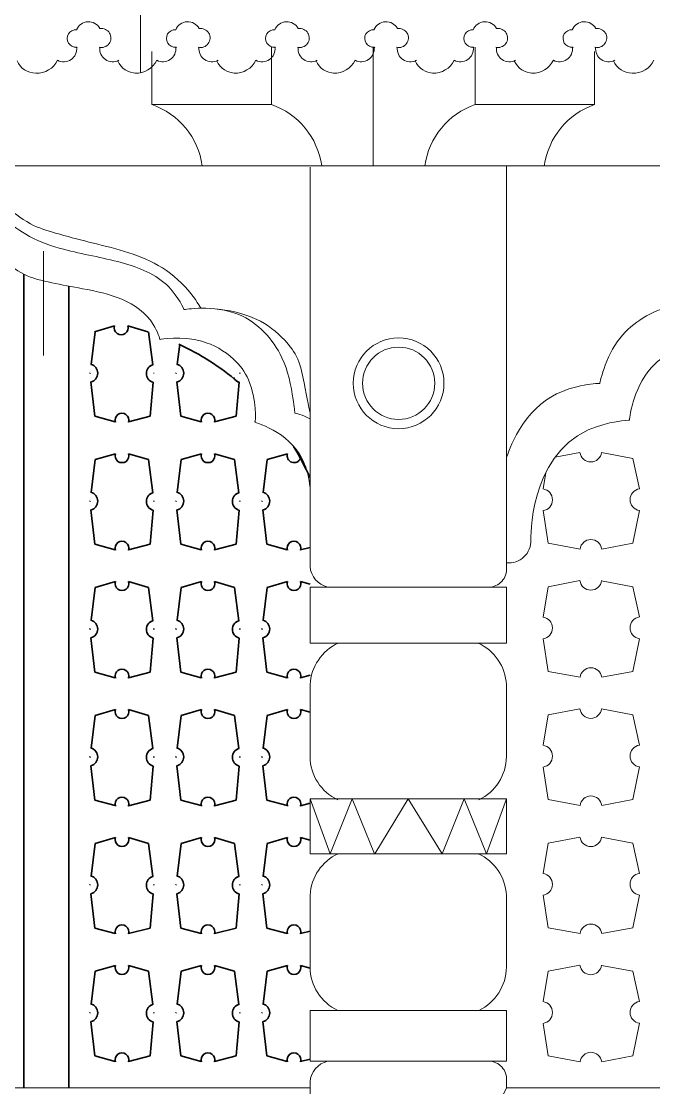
# Model space of a CAD drawing. Header units: millimetres. Extents: x 2399 to 111977, y 1313 to 59551.
# Drawn here: x 71649 to 72755, y 44698 to 46561 of the extents above; entities that cross this region are included whole.
import ezdxf

# ---------------------------------------------------------------- set-up
doc = ezdxf.new("R2010")
doc.units = ezdxf.units.MM
doc.layers.add('detail1', color=7, linetype='Continuous', lineweight=35)
doc.layers.add('main line', color=7, linetype='Continuous', lineweight=13)
doc.layers.add('hatch1', color=7, linetype='Continuous', lineweight=20, true_color=0x6a6a6a)

msp = doc.modelspace()

# ---------------------------------------------------------------- linework, layer by layer
at = {"layer": 'detail1', "color": 7, "linetype": 'Continuous', "lineweight": 35}
for p, q in [((71653.4407, 46119.5093), (71653.4407, 44698.128)), ((71732.3137, 46098.5704), (71732.3137, 44698.128)), ((71777.0575, 46019.0482), (71812.4515, 46029.391)), ((71835.2073, 46029.391), (71870.3641, 46019.0482)), ((71771.3147, 45961.8144), (71778.5046, 46019.0482)), ((71871.8112, 46019.0482), (71878.9751, 45961.1341)), ((71921.7076, 45961.8144), (71926.1674, 45997.3158)), ((71769.3032, 45945.8021), (71769.4863, 45947.2603)), ((71919.696, 45945.8021), (71919.8792, 45947.2603)), ((72031.0841, 45947.2603), (72031.2645, 45945.8021)), ((71777.479, 45871.1693), (71770.9067, 45931.1642)), ((71879.5459, 45930.7353), (71874.305, 45871.1693)), ((71927.8718, 45871.1693), (71921.2996, 45931.1642)), ((72029.9388, 45930.7353), (72024.6979, 45871.1693)), ((71813.5748, 45861.4519), (71777.479, 45871.1693)), ((71874.305, 45871.1693), (71836.6608, 45861.3664)), ((71963.9677, 45861.4519), (71927.8718, 45871.1693)), ((72024.6979, 45871.1693), (71987.0537, 45861.3664)), ((71778.5046, 45795.5263), (71813.8986, 45805.869)), ((71836.6544, 45805.869), (71871.8112, 45795.5263)), ((71928.8974, 45795.5263), (71964.2914, 45805.869)), ((71987.0473, 45805.869), (72022.2041, 45795.5263)), ((72114.6843, 45805.869), (72079.2903, 45795.5263)), ((71771.3147, 45738.2925), (71778.5046, 45795.5263)), ((71871.8112, 45795.5263), (71878.9751, 45737.6121)), ((71921.7076, 45738.2925), (71928.8974, 45795.5263)), ((72022.2041, 45795.5263), (72029.3679, 45737.6121)), ((72072.1004, 45738.2925), (72079.2903, 45795.5263)), ((71769.3032, 45722.2802), (71769.4863, 45723.7383)), ((71880.6912, 45723.7383), (71880.8716, 45722.2802)), ((71919.696, 45722.2802), (71919.8792, 45723.7383)), ((72031.0841, 45723.7383), (72031.2645, 45722.2802)), ((72070.0889, 45722.2802), (72070.2721, 45723.7383)), ((71777.479, 45647.6473), (71770.9067, 45707.6423)), ((71879.5459, 45707.2134), (71874.305, 45647.6473)), ((71927.8718, 45647.6473), (71921.2996, 45707.6423)), ((72029.9388, 45707.2134), (72024.6979, 45647.6473)), ((72078.2647, 45647.6473), (72071.6924, 45707.6423)), ((71813.5748, 45637.9299), (71777.479, 45647.6473)), ((71874.305, 45647.6473), (71836.6608, 45637.8444)), ((71963.9677, 45637.9299), (71927.8718, 45647.6473)), ((72024.6979, 45647.6473), (71987.0537, 45637.8444)), ((72114.3606, 45637.9299), (72078.2647, 45647.6473)), ((72154.1149, 45642.185), (72137.4465, 45637.8444)), ((71778.5046, 45572.0043), (71813.8986, 45582.3471)), ((71836.6544, 45582.3471), (71871.8112, 45572.0043)), ((71928.8974, 45572.0043), (71964.2914, 45582.3471)), ((71987.0473, 45582.3471), (72022.2041, 45572.0043)), ((72114.6843, 45582.3471), (72079.2903, 45572.0043)), ((72137.4401, 45582.3471), (72154.1447, 45577.6136)), ((71771.3147, 45514.7705), (71778.5046, 45572.0043)), ((71871.8112, 45572.0043), (71878.9751, 45514.0902)), ((71921.7076, 45514.7705), (71928.8974, 45572.0043)), ((72022.2041, 45572.0043), (72029.3679, 45514.0902)), ((72072.1004, 45514.7705), (72079.2903, 45572.0043)), ((71769.3032, 45498.7582), (71769.4863, 45500.2164)), ((71880.6912, 45500.2164), (71880.8716, 45498.7582)), ((71919.696, 45498.7582), (71919.8792, 45500.2164)), ((72031.0841, 45500.2164), (72031.2645, 45498.7582)), ((72070.0889, 45498.7582), (72070.2721, 45500.2164)), ((71777.479, 45424.1254), (71770.9067, 45484.1203)), ((71879.5459, 45483.6914), (71874.305, 45424.1254)), ((71927.8718, 45424.1254), (71921.2996, 45484.1203)), ((72029.9388, 45483.6914), (72024.6979, 45424.1254)), ((72078.2647, 45424.1254), (72071.6924, 45484.1203)), ((71813.5748, 45414.408), (71777.479, 45424.1254)), ((71874.305, 45424.1254), (71836.6608, 45414.3225)), ((71963.9677, 45414.408), (71927.8718, 45424.1254)), ((72024.6979, 45424.1254), (71987.0537, 45414.3225)), ((72114.3606, 45414.408), (72078.2647, 45424.1254)), ((72154.1149, 45418.6631), (72137.4465, 45414.3225)), ((71778.5046, 45348.4824), (71813.8986, 45358.8251)), ((71836.6544, 45358.8251), (71871.8112, 45348.4824)), ((71928.8974, 45348.4824), (71964.2914, 45358.8251)), ((71987.0473, 45358.8251), (72022.2041, 45348.4824)), ((72114.6843, 45358.8251), (72079.2903, 45348.4824)), ((72137.4401, 45358.8251), (72154.1447, 45354.0916)), ((71771.3147, 45291.2486), (71778.5046, 45348.4824)), ((71871.8112, 45348.4824), (71878.9751, 45290.5682)), ((71921.7076, 45291.2486), (71928.8974, 45348.4824)), ((72022.2041, 45348.4824), (72029.3679, 45290.5682)), ((72072.1004, 45291.2486), (72079.2903, 45348.4824)), ((71769.3032, 45275.2363), (71769.4863, 45276.6944)), ((71880.6912, 45276.6944), (71880.8716, 45275.2363)), ((71919.696, 45275.2363), (71919.8792, 45276.6944)), ((72031.0841, 45276.6944), (72031.2645, 45275.2363)), ((72070.0889, 45275.2363), (72070.2721, 45276.6944)), ((71777.479, 45200.6034), (71770.9067, 45260.5984)), ((71879.5459, 45260.1695), (71874.305, 45200.6034)), ((71927.8718, 45200.6034), (71921.2996, 45260.5984)), ((72029.9388, 45260.1695), (72024.6979, 45200.6034)), ((72078.2647, 45200.6034), (72071.6924, 45260.5984)), ((71813.5748, 45190.886), (71777.479, 45200.6034)), ((71874.305, 45200.6034), (71836.6608, 45190.8005)), ((71963.9677, 45190.886), (71927.8718, 45200.6034)), ((72024.6979, 45200.6034), (71987.0537, 45190.8005)), ((72114.3606, 45190.886), (72078.2647, 45200.6034)), ((72154.1149, 45195.1411), (72137.4465, 45190.8005)), ((71778.5046, 45124.9604), (71813.8986, 45135.3032)), ((71836.6544, 45135.3032), (71871.8112, 45124.9604)), ((71928.8974, 45124.9604), (71964.2914, 45135.3032)), ((71987.0473, 45135.3032), (72022.2041, 45124.9604)), ((72114.6843, 45135.3032), (72079.2903, 45124.9604)), ((72137.4401, 45135.3032), (72154.1447, 45130.5697)), ((71771.3147, 45067.7266), (71778.5046, 45124.9604)), ((71871.8112, 45124.9604), (71878.9751, 45067.0463)), ((71921.7076, 45067.7266), (71928.8974, 45124.9604)), ((72022.2041, 45124.9604), (72029.3679, 45067.0463)), ((72072.1004, 45067.7266), (72079.2903, 45124.9604)), ((71769.3032, 45051.7143), (71769.4863, 45053.1725)), ((71880.6912, 45053.1725), (71880.8716, 45051.7143)), ((71919.696, 45051.7143), (71919.8792, 45053.1725)), ((72031.0841, 45053.1725), (72031.2645, 45051.7143)), ((72070.0889, 45051.7143), (72070.2721, 45053.1725)), ((71777.479, 44977.0815), (71770.9067, 45037.0764)), ((71879.5459, 45036.6475), (71874.305, 44977.0815)), ((71927.8718, 44977.0815), (71921.2996, 45037.0764)), ((72029.9388, 45036.6475), (72024.6979, 44977.0815)), ((72078.2647, 44977.0815), (72071.6924, 45037.0764)), ((71813.5748, 44967.3641), (71777.479, 44977.0815)), ((71874.305, 44977.0815), (71836.6608, 44967.2786)), ((71963.9677, 44967.3641), (71927.8718, 44977.0815)), ((72024.6979, 44977.0815), (71987.0537, 44967.2786)), ((72114.3606, 44967.3641), (72078.2647, 44977.0815)), ((72154.1149, 44971.6192), (72137.4465, 44967.2786)), ((71778.5046, 44901.4385), (71813.8986, 44911.7812)), ((71836.6544, 44911.7812), (71871.8112, 44901.4385)), ((71928.8974, 44901.4385), (71964.2914, 44911.7812)), ((71987.0473, 44911.7812), (72022.2041, 44901.4385)), ((72114.6843, 44911.7812), (72079.2903, 44901.4385)), ((72137.4401, 44911.7812), (72154.1447, 44907.0477)), ((71771.3147, 44844.2047), (71778.5046, 44901.4385)), ((71871.8112, 44901.4385), (71878.9751, 44843.5243)), ((71921.7076, 44844.2047), (71928.8974, 44901.4385)), ((72022.2041, 44901.4385), (72029.3679, 44843.5243)), ((72072.1004, 44844.2047), (72079.2903, 44901.4385)), ((71769.3032, 44828.1924), (71769.4863, 44829.6505)), ((71880.6912, 44829.6505), (71880.8716, 44828.1924)), ((71919.696, 44828.1924), (71919.8792, 44829.6505)), ((72031.0841, 44829.6505), (72031.2645, 44828.1924)), ((72070.0889, 44828.1924), (72070.2721, 44829.6505)), ((71777.479, 44753.5595), (71770.9067, 44813.5545)), ((71879.5459, 44813.1256), (71874.305, 44753.5595)), ((71927.8718, 44753.5595), (71921.2996, 44813.5545)), ((72029.9388, 44813.1256), (72024.6979, 44753.5595)), ((72078.2647, 44753.5595), (72071.6924, 44813.5545)), ((71813.5748, 44743.8421), (71777.479, 44753.5595)), ((71874.305, 44753.5595), (71836.6608, 44743.7566)), ((71963.9677, 44743.8421), (71927.8718, 44753.5595)), ((72024.6979, 44753.5595), (71987.0537, 44743.7566)), ((72114.3606, 44743.8421), (72078.2647, 44753.5595)), ((72154.1149, 44748.0972), (72137.4465, 44743.7566))]:
    msp.add_line(p, q, dxfattribs=at)
for centre, radius, start, end in [((71823.8294, 46025.6881), 11.9653, 161.9728274, 18.0271726), ((71729.817, 45579.4801), 461.0574, 49.6240233, 64.9928705), ((71766.9575, 45946.5446), 15.8793, 284.4005587, 75.5994413), ((71883.8477, 45946.0208), 15.8793, 104.4005587, 255.5994413), ((71917.3504, 45946.5446), 15.8793, 284.4005587, 75.5994413), ((72034.2406, 45946.0208), 15.8793, 104.4005587, 107.8698459), ((72034.2406, 45946.0208), 15.8793, 206.6856969, 255.5994413), ((71825.1295, 45864.5597), 11.9653, 341.9728274, 198.0271726), ((71975.5223, 45864.5597), 11.9653, 341.9728274, 198.0271726), ((71731.2641, 45579.4801), 461.0574, 23.5939121, 31.2414191), ((71825.2765, 45802.1662), 11.9653, 161.9728274, 18.0271726), ((71975.6694, 45802.1662), 11.9653, 161.9728274, 18.0271726), ((72126.0622, 45802.1662), 11.9653, 161.9728274, 339.4513972), ((71766.9575, 45723.0227), 15.8793, 284.4005587, 75.5994413), ((71883.8477, 45722.4989), 15.8793, 104.4005587, 255.5994413), ((71917.3504, 45723.0227), 15.8793, 284.4005587, 75.5994413), ((72034.2406, 45722.4989), 15.8793, 104.4005587, 255.5994413), ((72067.7433, 45723.0227), 15.8793, 284.4005587, 75.5994413), ((71825.1295, 45641.0377), 11.9653, 341.9728274, 198.0271726), ((71975.5223, 45641.0377), 11.9653, 341.9728274, 198.0271726), ((72125.9152, 45641.0377), 11.9653, 341.9728274, 198.0271726), ((71825.2765, 45578.6442), 11.9653, 161.9728274, 18.0271726), ((71975.6694, 45578.6442), 11.9653, 161.9728274, 18.0271726), ((72126.0622, 45578.6442), 11.9653, 161.9728274, 18.0271726), ((71766.9575, 45499.5007), 15.8793, 284.4005587, 75.5994413), ((71883.8477, 45498.9769), 15.8793, 104.4005587, 255.5994413), ((71917.3504, 45499.5007), 15.8793, 284.4005587, 75.5994413), ((72034.2406, 45498.9769), 15.8793, 104.4005587, 255.5994413), ((72067.7433, 45499.5007), 15.8793, 284.4005587, 75.5994413), ((71825.1295, 45417.5158), 11.9653, 341.9728274, 198.0271726), ((71975.5223, 45417.5158), 11.9653, 341.9728274, 198.0271726), ((72125.9152, 45417.5158), 11.9653, 341.9728274, 198.0271726), ((71825.2765, 45355.1223), 11.9653, 161.9728274, 18.0271726), ((71975.6694, 45355.1223), 11.9653, 161.9728274, 18.0271726), ((72126.0622, 45355.1223), 11.9653, 161.9728274, 18.0271726), ((71766.9575, 45275.9788), 15.8793, 284.4005587, 75.5994413), ((71883.8477, 45275.455), 15.8793, 104.4005587, 255.5994413), ((71917.3504, 45275.9788), 15.8793, 284.4005587, 75.5994413), ((72034.2406, 45275.455), 15.8793, 104.4005587, 255.5994413), ((72067.7433, 45275.9788), 15.8793, 284.4005587, 75.5994413), ((71825.1295, 45193.9938), 11.9653, 341.9728274, 198.0271726), ((71975.5223, 45193.9938), 11.9653, 341.9728274, 198.0271726), ((72125.9152, 45193.9938), 11.9653, 341.9728274, 198.0271726), ((71825.2765, 45131.6003), 11.9653, 161.9728274, 18.0271726), ((71975.6694, 45131.6003), 11.9653, 161.9728274, 18.0271726), ((72126.0622, 45131.6003), 11.9653, 161.9728274, 18.0271726), ((71766.9575, 45052.4568), 15.8793, 284.4005587, 75.5994413), ((71883.8477, 45051.933), 15.8793, 104.4005587, 255.5994413), ((71917.3504, 45052.4568), 15.8793, 284.4005587, 75.5994413), ((72034.2406, 45051.933), 15.8793, 104.4005587, 255.5994413), ((72067.7433, 45052.4568), 15.8793, 284.4005587, 75.5994413), ((71825.1295, 44970.4719), 11.9653, 341.9728274, 198.0271726), ((71975.5223, 44970.4719), 11.9653, 341.9728274, 198.0271726), ((72125.9152, 44970.4719), 11.9653, 341.9728274, 198.0271726), ((71825.2765, 44908.0784), 11.9653, 161.9728274, 18.0271726), ((71975.6694, 44908.0784), 11.9653, 161.9728274, 18.0271726), ((72126.0622, 44908.0784), 11.9653, 161.9728274, 18.0271726), ((71766.9575, 44828.9349), 15.8793, 284.4005587, 75.5994413), ((71883.8477, 44828.4111), 15.8793, 104.4005587, 255.5994413), ((71917.3504, 44828.9349), 15.8793, 284.4005587, 75.5994413), ((72034.2406, 44828.4111), 15.8793, 104.4005587, 255.5994413), ((72067.7433, 44828.9349), 15.8793, 284.4005587, 75.5994413), ((71825.1295, 44746.9499), 11.9653, 341.9728274, 198.0271726), ((71975.5223, 44746.9499), 11.9653, 341.9728274, 198.0271726), ((72125.9152, 44746.9499), 11.9653, 341.9728274, 198.0271726)]:
    msp.add_arc(centre, radius, start, end, dxfattribs=at)
at = {"layer": 'hatch1', "color": 251, "linetype": 'Continuous', "lineweight": 20, "true_color": 0x6a6a6a}
msp.add_line((71880.6912, 45947.2603), (71880.8716, 45945.8021), dxfattribs=at)
msp.add_arc((71731.2641, 45579.4801), 461.0574, 23.5939121, 31.2414191, dxfattribs=at)
at = {"layer": 'main line', "color": 7, "linetype": 'Continuous', "lineweight": 13}
for p, q in [((71857.5163, 46471.4957), (71857.5163, 46670.8185)), ((71877.5093, 46415.7989), (71877.5093, 46508.6647)), ((72086.4536, 46415.7989), (72086.4536, 46516.0211)), ((72264.6708, 46308.781), (72264.6708, 46516.0211)), ((72442.888, 46415.7989), (72442.888, 46516.0211)), ((72651.8323, 46415.7989), (72651.8323, 46508.6647)), ((71877.5093, 46415.7989), (72086.4536, 46415.7989)), ((72651.8323, 46415.7989), (72442.888, 46415.7989)), ((70508.6168, 46308.781), (75977.1145, 46308.781)), ((72154.1149, 45608.6844), (72154.1149, 46306.236)), ((72497.5479, 45609.7199), (72497.5479, 46308.781)), ((71688.2821, 46159.4724), (71688.2821, 45977.2945)), ((71688.2821, 46159.4724), (71688.2821, 45977.2945)), ((71653.4407, 46119.5093), (71653.4407, 44698.128)), ((71732.3137, 46098.5704), (71732.3137, 44698.128)), ((72582.5322, 45799.6301), (72626.0514, 45807.9989)), ((72644.4366, 45811.5344), (72644.5155, 45811.5193)), ((72664.011, 45807.7782), (72718.4549, 45797.331)), ((72718.4549, 45797.331), (72730.34, 45744.5384)), ((72566.3962, 45772.8238), (72561.5344, 45744.3185)), ((72561.5344, 45706.3278), (72570.576, 45649.452)), ((72730.34, 45706.5477), (72718.4549, 45649.452)), ((72570.576, 45649.452), (72626.2721, 45639.2834)), ((72664.253, 45639.2594), (72718.4549, 45649.452)), ((72570.576, 45573.3578), (72626.0514, 45584.0258)), ((72644.4366, 45587.5613), (72644.5155, 45587.5461)), ((72664.011, 45583.8051), (72718.4549, 45573.3578)), ((72154.1149, 45572.78), (72497.5479, 45572.78)), ((72154.1149, 45474.8649), (72154.1149, 45572.78)), ((72497.5479, 45474.8649), (72497.5479, 45572.78)), ((72570.576, 45573.3578), (72561.5344, 45520.3454)), ((72718.4549, 45573.3578), (72730.34, 45520.5653)), ((72561.5344, 45482.3547), (72570.576, 45425.4789)), ((72730.34, 45482.5746), (72718.4549, 45425.4789)), ((72154.1149, 45474.8649), (72497.5479, 45474.8649)), ((72570.576, 45425.4789), (72626.2721, 45415.3103)), ((72664.253, 45415.2863), (72718.4549, 45425.4789)), ((72154.1149, 45276.5234), (72154.1149, 45402.3183)), ((72497.5479, 45276.5234), (72497.5479, 45402.3183)), ((72570.576, 45349.3847), (72626.0514, 45360.0527)), ((72644.4366, 45363.5882), (72644.5155, 45363.573)), ((72664.011, 45359.832), (72718.4549, 45349.3847)), ((72570.576, 45349.3847), (72561.5344, 45296.3722)), ((72718.4549, 45349.3847), (72730.34, 45296.5921)), ((72561.5344, 45258.3815), (72570.576, 45201.5058)), ((72730.34, 45258.6014), (72718.4549, 45201.5058)), ((72154.1149, 45106.9526), (72154.1149, 45202.6349)), ((72154.1149, 45202.6349), (72497.5479, 45202.6349)), ((72189.1026, 45106.9526), (72154.1149, 45202.6349)), ((72227.8725, 45202.6349), (72189.1026, 45106.9526)), ((72266.6425, 45106.9526), (72227.8725, 45202.6349)), ((72267.2193, 45106.9526), (72325.8314, 45202.6349)), ((72325.8314, 45202.6349), (72385.0204, 45106.9526)), ((72385.0204, 45106.9526), (72423.7903, 45202.6349)), ((72423.7903, 45202.6349), (72462.5603, 45106.9526)), ((72462.5603, 45106.9526), (72497.5479, 45202.6349)), ((72497.5479, 45106.9526), (72497.5479, 45202.6349)), ((72570.576, 45201.5058), (72626.2721, 45191.3372)), ((72664.253, 45191.3131), (72718.4549, 45201.5058)), ((72570.576, 45125.4116), (72626.0514, 45136.0795)), ((72644.4366, 45139.615), (72644.5155, 45139.5999)), ((72664.011, 45135.8589), (72718.4549, 45125.4116)), ((72570.576, 45125.4116), (72561.5344, 45072.3991)), ((72718.4549, 45125.4116), (72730.34, 45072.619)), ((72154.1149, 45106.9526), (72497.5479, 45106.9526)), ((72154.1149, 44908.6111), (72154.1149, 45034.406)), ((72497.5479, 44908.6111), (72497.5479, 45034.406)), ((72561.5344, 45034.4084), (72570.576, 44977.5327)), ((72730.34, 45034.6283), (72718.4549, 44977.5327)), ((72570.576, 44977.5327), (72626.2721, 44967.3641)), ((72664.253, 44967.34), (72718.4549, 44977.5327)), ((72570.576, 44901.4385), (72626.0514, 44912.1064)), ((72644.4366, 44915.6419), (72644.5155, 44915.6268)), ((72664.011, 44911.8857), (72718.4549, 44901.4385)), ((72570.576, 44901.4385), (72561.5344, 44848.426)), ((72718.4549, 44901.4385), (72730.34, 44848.6459)), ((72154.1149, 44833.0405), (72497.5479, 44833.0405)), ((72154.1149, 44744.3672), (72154.1149, 44833.0405)), ((72497.5479, 44744.3672), (72497.5479, 44833.0405)), ((72561.5344, 44810.4353), (72570.576, 44753.5595)), ((72730.34, 44810.6552), (72718.4549, 44753.5595)), ((72154.1149, 44744.3672), (72497.5479, 44744.3672)), ((72570.576, 44753.5595), (72626.2721, 44743.391)), ((72664.253, 44743.3669), (72718.4549, 44753.5595)), ((72497.5479, 44698.128), (72497.5479, 44717.7255)), ((72154.4704, 44096.4456), (72154.1149, 44708.4628)), ((71046.5816, 44698.128), (72154.1149, 44698.128)), ((72497.5479, 44698.128), (73209.1726, 44698.128))]:
    msp.add_line(p, q, dxfattribs=at)
at = {"layer": 'main line', "color": 7, "linetype": 'Continuous', "lineweight": 13, "flags": 128}
for points in [[(71785.2501, 46516.0211, 1.219803903), (71786.6805, 46548.703, 0.63216014), (71745.7165, 46546.7048, 1.067465283), (71745.9513, 46516.0211, -0.60309642), (71712.5595, 46493.2549)], [(71785.2501, 46516.0211, 1.219803903), (71786.6805, 46548.703, 0.63216014), (71745.7165, 46546.7048, 1.067465283), (71745.9513, 46516.0211, -0.60309642), (71712.5595, 46493.2549)], [(71785.2501, 46516.0211, 1.219803903), (71786.6805, 46548.703, 0.63216014), (71745.7165, 46546.7048, 1.067465283), (71745.9513, 46516.0211, -0.60309642), (71712.5595, 46493.2549)], [(71785.2501, 46516.0211, 1.219803903), (71786.6805, 46548.703, 0.63216014), (71745.7165, 46546.7048, 1.067465283), (71745.9513, 46516.0211, -0.60309642), (71712.5595, 46493.2549)], [(71785.2501, 46516.0211, 1.219803903), (71786.6805, 46548.703, 0.63216014), (71745.7165, 46546.7048, 1.067465283), (71745.9513, 46516.0211, -0.60309642), (71712.5595, 46493.2549)], [(71785.2501, 46516.0211, 1.219803903), (71786.6805, 46548.703, 0.63216014), (71745.7165, 46546.7048, 1.067465283), (71745.9513, 46516.0211, -0.60309642), (71712.5595, 46493.2549)], [(71958.662, 46516.0211, 1.219803903), (71960.0925, 46548.703, 0.63216014), (71919.1285, 46546.7048, 1.067465283), (71919.3632, 46516.0211, -0.60309642), (71885.9715, 46493.2549)], [(71958.662, 46516.0211, 1.219803903), (71960.0925, 46548.703, 0.63216014), (71919.1285, 46546.7048, 1.067465283), (71919.3632, 46516.0211, -0.60309642), (71885.9715, 46493.2549)], [(71958.662, 46516.0211, 1.219803903), (71960.0925, 46548.703, 0.63216014), (71919.1285, 46546.7048, 1.067465283), (71919.3632, 46516.0211, -0.60309642), (71885.9715, 46493.2549)], [(71958.662, 46516.0211, 1.219803903), (71960.0925, 46548.703, 0.63216014), (71919.1285, 46546.7048, 1.067465283), (71919.3632, 46516.0211, -0.60309642), (71885.9715, 46493.2549)], [(71958.662, 46516.0211, 1.219803903), (71960.0925, 46548.703, 0.63216014), (71919.1285, 46546.7048, 1.067465283), (71919.3632, 46516.0211, -0.60309642), (71885.9715, 46493.2549)], [(71958.662, 46516.0211, 1.219803903), (71960.0925, 46548.703, 0.63216014), (71919.1285, 46546.7048, 1.067465283), (71919.3632, 46516.0211, -0.60309642), (71885.9715, 46493.2549)], [(72132.074, 46516.0211, 1.219803903), (72133.5044, 46548.703, 0.63216014), (72092.5404, 46546.7048, 1.067465283), (72092.7752, 46516.0211, -0.60309642), (72059.3834, 46493.2549)], [(72132.074, 46516.0211, 1.219803903), (72133.5044, 46548.703, 0.63216014), (72092.5404, 46546.7048, 1.067465283), (72092.7752, 46516.0211, -0.60309642), (72059.3834, 46493.2549)], [(72132.074, 46516.0211, 1.219803903), (72133.5044, 46548.703, 0.63216014), (72092.5404, 46546.7048, 1.067465283), (72092.7752, 46516.0211, -0.60309642), (72059.3834, 46493.2549)], [(72132.074, 46516.0211, 1.219803903), (72133.5044, 46548.703, 0.63216014), (72092.5404, 46546.7048, 1.067465283), (72092.7752, 46516.0211, -0.60309642), (72059.3834, 46493.2549)], [(72132.074, 46516.0211, 1.219803903), (72133.5044, 46548.703, 0.63216014), (72092.5404, 46546.7048, 1.067465283), (72092.7752, 46516.0211, -0.60309642), (72059.3834, 46493.2549)], [(72132.074, 46516.0211, 1.219803903), (72133.5044, 46548.703, 0.63216014), (72092.5404, 46546.7048, 1.067465283), (72092.7752, 46516.0211, -0.60309642), (72059.3834, 46493.2549)], [(72305.486, 46516.0211, 1.219803903), (72306.9164, 46548.703, 0.63216014), (72265.9524, 46546.7048, 1.067465283), (72266.1871, 46516.0211, -0.60309642), (72232.7954, 46493.2549)], [(72305.486, 46516.0211, 1.219803903), (72306.9164, 46548.703, 0.63216014), (72265.9524, 46546.7048, 1.067465283), (72266.1871, 46516.0211, -0.60309642), (72232.7954, 46493.2549)], [(72305.486, 46516.0211, 1.219803903), (72306.9164, 46548.703, 0.63216014), (72265.9524, 46546.7048, 1.067465283), (72266.1871, 46516.0211, -0.60309642), (72232.7954, 46493.2549)], [(72305.486, 46516.0211, 1.219803903), (72306.9164, 46548.703, 0.63216014), (72265.9524, 46546.7048, 1.067465283), (72266.1871, 46516.0211, -0.60309642), (72232.7954, 46493.2549)], [(72305.486, 46516.0211, 1.219803903), (72306.9164, 46548.703, 0.63216014), (72265.9524, 46546.7048, 1.067465283), (72266.1871, 46516.0211, -0.60309642), (72232.7954, 46493.2549)], [(72305.486, 46516.0211, 1.219803903), (72306.9164, 46548.703, 0.63216014), (72265.9524, 46546.7048, 1.067465283), (72266.1871, 46516.0211, -0.60309642), (72232.7954, 46493.2549)], [(72478.8979, 46516.0211, 1.219803903), (72480.3284, 46548.703, 0.63216014), (72439.3644, 46546.7048, 1.067465283), (72439.5991, 46516.0211, -0.60309642), (72406.2074, 46493.2549)], [(72478.8979, 46516.0211, 1.219803903), (72480.3284, 46548.703, 0.63216014), (72439.3644, 46546.7048, 1.067465283), (72439.5991, 46516.0211, -0.60309642), (72406.2074, 46493.2549)], [(72478.8979, 46516.0211, 1.219803903), (72480.3284, 46548.703, 0.63216014), (72439.3644, 46546.7048, 1.067465283), (72439.5991, 46516.0211, -0.60309642), (72406.2074, 46493.2549)], [(72478.8979, 46516.0211, 1.219803903), (72480.3284, 46548.703, 0.63216014), (72439.3644, 46546.7048, 1.067465283), (72439.5991, 46516.0211, -0.60309642), (72406.2074, 46493.2549)], [(72478.8979, 46516.0211, 1.219803903), (72480.3284, 46548.703, 0.63216014), (72439.3644, 46546.7048, 1.067465283), (72439.5991, 46516.0211, -0.60309642), (72406.2074, 46493.2549)], [(72478.8979, 46516.0211, 1.219803903), (72480.3284, 46548.703, 0.63216014), (72439.3644, 46546.7048, 1.067465283), (72439.5991, 46516.0211, -0.60309642), (72406.2074, 46493.2549)], [(72652.3099, 46516.0211, 1.219803903), (72653.7403, 46548.703, 0.63216014), (72612.7763, 46546.7048, 1.067465283), (72613.0111, 46516.0211, -0.60309642), (72579.6193, 46493.2549)], [(72652.3099, 46516.0211, 1.219803903), (72653.7403, 46548.703, 0.63216014), (72612.7763, 46546.7048, 1.067465283), (72613.0111, 46516.0211, -0.60309642), (72579.6193, 46493.2549)], [(72652.3099, 46516.0211, 1.219803903), (72653.7403, 46548.703, 0.63216014), (72612.7763, 46546.7048, 1.067465283), (72613.0111, 46516.0211, -0.60309642), (72579.6193, 46493.2549)], [(72652.3099, 46516.0211, 1.219803903), (72653.7403, 46548.703, 0.63216014), (72612.7763, 46546.7048, 1.067465283), (72613.0111, 46516.0211, -0.60309642), (72579.6193, 46493.2549)], [(72652.3099, 46516.0211, 1.219803903), (72653.7403, 46548.703, 0.63216014), (72612.7763, 46546.7048, 1.067465283), (72613.0111, 46516.0211, -0.60309642), (72579.6193, 46493.2549)], [(72652.3099, 46516.0211, 1.219803903), (72653.7403, 46548.703, 0.63216014), (72612.7763, 46546.7048, 1.067465283), (72613.0111, 46516.0211, -0.60309642), (72579.6193, 46493.2549)], [(71747.149, 46516.0211, -0.017938026), (71745.9776, 46515.7773)], [(71747.149, 46516.0211, -0.017938026), (71745.9776, 46515.7773)], [(71747.149, 46516.0211, -0.017938026), (71745.9776, 46515.7773)], [(71747.149, 46516.0211, -0.017938026), (71745.9776, 46515.7773)], [(71747.149, 46516.0211, -0.017938026), (71745.9776, 46515.7773)], [(71747.149, 46516.0211, -0.017938026), (71745.9776, 46515.7773)], [(71786.4478, 46516.0211, 0.60309642), (71819.8395, 46493.2549)], [(71786.4478, 46516.0211, 0.60309642), (71819.8395, 46493.2549)], [(71786.4478, 46516.0211, 0.60309642), (71819.8395, 46493.2549)], [(71786.4478, 46516.0211, 0.60309642), (71819.8395, 46493.2549)], [(71786.4478, 46516.0211, 0.60309642), (71819.8395, 46493.2549)], [(71786.4478, 46516.0211, 0.60309642), (71819.8395, 46493.2549)], [(71920.5609, 46516.0211, -0.017938026), (71919.3896, 46515.7773)], [(71920.5609, 46516.0211, -0.017938026), (71919.3896, 46515.7773)], [(71920.5609, 46516.0211, -0.017938026), (71919.3896, 46515.7773)], [(71920.5609, 46516.0211, -0.017938026), (71919.3896, 46515.7773)], [(71920.5609, 46516.0211, -0.017938026), (71919.3896, 46515.7773)], [(71920.5609, 46516.0211, -0.017938026), (71919.3896, 46515.7773)], [(71959.8597, 46516.0211, 0.60309642), (71993.2515, 46493.2549)], [(71959.8597, 46516.0211, 0.60309642), (71993.2515, 46493.2549)], [(71959.8597, 46516.0211, 0.60309642), (71993.2515, 46493.2549)], [(71959.8597, 46516.0211, 0.60309642), (71993.2515, 46493.2549)], [(71959.8597, 46516.0211, 0.60309642), (71993.2515, 46493.2549)], [(71959.8597, 46516.0211, 0.60309642), (71993.2515, 46493.2549)], [(72093.9729, 46516.0211, -0.017938026), (72092.8015, 46515.7773)], [(72093.9729, 46516.0211, -0.017938026), (72092.8015, 46515.7773)], [(72093.9729, 46516.0211, -0.017938026), (72092.8015, 46515.7773)], [(72093.9729, 46516.0211, -0.017938026), (72092.8015, 46515.7773)], [(72093.9729, 46516.0211, -0.017938026), (72092.8015, 46515.7773)], [(72093.9729, 46516.0211, -0.017938026), (72092.8015, 46515.7773)], [(72133.2717, 46516.0211, 0.60309642), (72166.6635, 46493.2549)], [(72133.2717, 46516.0211, 0.60309642), (72166.6635, 46493.2549)], [(72133.2717, 46516.0211, 0.60309642), (72166.6635, 46493.2549)], [(72133.2717, 46516.0211, 0.60309642), (72166.6635, 46493.2549)], [(72133.2717, 46516.0211, 0.60309642), (72166.6635, 46493.2549)], [(72133.2717, 46516.0211, 0.60309642), (72166.6635, 46493.2549)], [(72267.3849, 46516.0211, -0.017938026), (72266.2135, 46515.7773)], [(72267.3849, 46516.0211, -0.017938026), (72266.2135, 46515.7773)], [(72267.3849, 46516.0211, -0.017938026), (72266.2135, 46515.7773)], [(72267.3849, 46516.0211, -0.017938026), (72266.2135, 46515.7773)], [(72267.3849, 46516.0211, -0.017938026), (72266.2135, 46515.7773)], [(72267.3849, 46516.0211, -0.017938026), (72266.2135, 46515.7773)], [(72306.6837, 46516.0211, 0.60309642), (72340.0754, 46493.2549)], [(72306.6837, 46516.0211, 0.60309642), (72340.0754, 46493.2549)], [(72306.6837, 46516.0211, 0.60309642), (72340.0754, 46493.2549)], [(72306.6837, 46516.0211, 0.60309642), (72340.0754, 46493.2549)], [(72306.6837, 46516.0211, 0.60309642), (72340.0754, 46493.2549)], [(72306.6837, 46516.0211, 0.60309642), (72340.0754, 46493.2549)], [(72440.7968, 46516.0211, -0.017938026), (72439.6255, 46515.7773)], [(72440.7968, 46516.0211, -0.017938026), (72439.6255, 46515.7773)], [(72440.7968, 46516.0211, -0.017938026), (72439.6255, 46515.7773)], [(72440.7968, 46516.0211, -0.017938026), (72439.6255, 46515.7773)], [(72440.7968, 46516.0211, -0.017938026), (72439.6255, 46515.7773)], [(72440.7968, 46516.0211, -0.017938026), (72439.6255, 46515.7773)], [(72480.0956, 46516.0211, 0.60309642), (72513.4874, 46493.2549)], [(72480.0956, 46516.0211, 0.60309642), (72513.4874, 46493.2549)], [(72480.0956, 46516.0211, 0.60309642), (72513.4874, 46493.2549)], [(72480.0956, 46516.0211, 0.60309642), (72513.4874, 46493.2549)], [(72480.0956, 46516.0211, 0.60309642), (72513.4874, 46493.2549)], [(72480.0956, 46516.0211, 0.60309642), (72513.4874, 46493.2549)], [(72614.2088, 46516.0211, -0.017938026), (72613.0374, 46515.7773)], [(72614.2088, 46516.0211, -0.017938026), (72613.0374, 46515.7773)], [(72614.2088, 46516.0211, -0.017938026), (72613.0374, 46515.7773)], [(72614.2088, 46516.0211, -0.017938026), (72613.0374, 46515.7773)], [(72614.2088, 46516.0211, -0.017938026), (72613.0374, 46515.7773)], [(72614.2088, 46516.0211, -0.017938026), (72613.0374, 46515.7773)], [(72653.5076, 46516.0211, 0.60309642), (72686.8994, 46493.2549)], [(72653.5076, 46516.0211, 0.60309642), (72686.8994, 46493.2549)], [(72653.5076, 46516.0211, 0.60309642), (72686.8994, 46493.2549)], [(72653.5076, 46516.0211, 0.60309642), (72686.8994, 46493.2549)], [(72653.5076, 46516.0211, 0.60309642), (72686.8994, 46493.2549)], [(72653.5076, 46516.0211, 0.60309642), (72686.8994, 46493.2549)], [(71641.8584, 46492.27, 0.304535594), (71674.6318, 46470.9113)], [(71641.8584, 46492.27, 0.304535594), (71674.6318, 46470.9113)], [(71641.8584, 46492.27, 0.304535594), (71674.6318, 46470.9113)], [(71641.8584, 46492.27, 0.304535594), (71674.6318, 46470.9113)], [(71641.8584, 46492.27, 0.304535594), (71674.6318, 46470.9113)], [(71641.8584, 46492.27, 0.304535594), (71674.6318, 46470.9113)], [(71674.6318, 46470.9113, 0.304535594), (71712.5595, 46493.2549)], [(71674.6318, 46470.9113, 0.304535594), (71712.5595, 46493.2549)], [(71674.6318, 46470.9113, 0.304535594), (71712.5595, 46493.2549)], [(71674.6318, 46470.9113, 0.304535594), (71712.5595, 46493.2549)], [(71674.6318, 46470.9113, 0.304535594), (71712.5595, 46493.2549)], [(71674.6318, 46470.9113, 0.304535594), (71712.5595, 46493.2549)], [(71817.7251, 46492.27, 0.304535594), (71850.4985, 46470.9113)], [(71817.7251, 46492.27, 0.304535594), (71850.4985, 46470.9113)], [(71817.7251, 46492.27, 0.304535594), (71850.4985, 46470.9113)], [(71817.7251, 46492.27, 0.304535594), (71850.4985, 46470.9113)], [(71817.7251, 46492.27, 0.304535594), (71850.4985, 46470.9113)], [(71817.7251, 46492.27, 0.304535594), (71850.4985, 46470.9113)], [(71848.0438, 46470.9113, 0.304535594), (71885.9715, 46493.2549)], [(71848.0438, 46470.9113, 0.304535594), (71885.9715, 46493.2549)], [(71848.0438, 46470.9113, 0.304535594), (71885.9715, 46493.2549)], [(71848.0438, 46470.9113, 0.304535594), (71885.9715, 46493.2549)], [(71848.0438, 46470.9113, 0.304535594), (71885.9715, 46493.2549)], [(71848.0438, 46470.9113, 0.304535594), (71885.9715, 46493.2549)], [(71991.1371, 46492.27, 0.304535594), (72023.9105, 46470.9113)], [(71991.1371, 46492.27, 0.304535594), (72023.9105, 46470.9113)], [(71991.1371, 46492.27, 0.304535594), (72023.9105, 46470.9113)], [(71991.1371, 46492.27, 0.304535594), (72023.9105, 46470.9113)], [(71991.1371, 46492.27, 0.304535594), (72023.9105, 46470.9113)], [(71991.1371, 46492.27, 0.304535594), (72023.9105, 46470.9113)], [(72021.4557, 46470.9113, 0.304535594), (72059.3834, 46493.2549)], [(72021.4557, 46470.9113, 0.304535594), (72059.3834, 46493.2549)], [(72021.4557, 46470.9113, 0.304535594), (72059.3834, 46493.2549)], [(72021.4557, 46470.9113, 0.304535594), (72059.3834, 46493.2549)], [(72021.4557, 46470.9113, 0.304535594), (72059.3834, 46493.2549)], [(72021.4557, 46470.9113, 0.304535594), (72059.3834, 46493.2549)], [(72164.5491, 46492.27, 0.304535594), (72197.3224, 46470.9113)], [(72164.5491, 46492.27, 0.304535594), (72197.3224, 46470.9113)], [(72164.5491, 46492.27, 0.304535594), (72197.3224, 46470.9113)], [(72164.5491, 46492.27, 0.304535594), (72197.3224, 46470.9113)], [(72164.5491, 46492.27, 0.304535594), (72197.3224, 46470.9113)], [(72164.5491, 46492.27, 0.304535594), (72197.3224, 46470.9113)], [(72194.8677, 46470.9113, 0.304535594), (72232.7954, 46493.2549)], [(72194.8677, 46470.9113, 0.304535594), (72232.7954, 46493.2549)], [(72194.8677, 46470.9113, 0.304535594), (72232.7954, 46493.2549)], [(72194.8677, 46470.9113, 0.304535594), (72232.7954, 46493.2549)], [(72194.8677, 46470.9113, 0.304535594), (72232.7954, 46493.2549)], [(72194.8677, 46470.9113, 0.304535594), (72232.7954, 46493.2549)], [(72337.961, 46492.27, 0.304535594), (72370.7344, 46470.9113)], [(72337.961, 46492.27, 0.304535594), (72370.7344, 46470.9113)], [(72337.961, 46492.27, 0.304535594), (72370.7344, 46470.9113)], [(72337.961, 46492.27, 0.304535594), (72370.7344, 46470.9113)], [(72337.961, 46492.27, 0.304535594), (72370.7344, 46470.9113)], [(72337.961, 46492.27, 0.304535594), (72370.7344, 46470.9113)], [(72368.2797, 46470.9113, 0.304535594), (72406.2074, 46493.2549)], [(72368.2797, 46470.9113, 0.304535594), (72406.2074, 46493.2549)], [(72368.2797, 46470.9113, 0.304535594), (72406.2074, 46493.2549)], [(72368.2797, 46470.9113, 0.304535594), (72406.2074, 46493.2549)], [(72368.2797, 46470.9113, 0.304535594), (72406.2074, 46493.2549)], [(72368.2797, 46470.9113, 0.304535594), (72406.2074, 46493.2549)], [(72511.373, 46492.27, 0.304535594), (72544.1464, 46470.9113)], [(72511.373, 46492.27, 0.304535594), (72544.1464, 46470.9113)], [(72511.373, 46492.27, 0.304535594), (72544.1464, 46470.9113)], [(72511.373, 46492.27, 0.304535594), (72544.1464, 46470.9113)], [(72511.373, 46492.27, 0.304535594), (72544.1464, 46470.9113)], [(72511.373, 46492.27, 0.304535594), (72544.1464, 46470.9113)], [(72541.6916, 46470.9113, 0.304535594), (72579.6193, 46493.2549)], [(72541.6916, 46470.9113, 0.304535594), (72579.6193, 46493.2549)], [(72541.6916, 46470.9113, 0.304535594), (72579.6193, 46493.2549)], [(72541.6916, 46470.9113, 0.304535594), (72579.6193, 46493.2549)], [(72541.6916, 46470.9113, 0.304535594), (72579.6193, 46493.2549)], [(72541.6916, 46470.9113, 0.304535594), (72579.6193, 46493.2549)], [(72684.785, 46492.27, 0.304535594), (72717.5583, 46470.9113)], [(72684.785, 46492.27, 0.304535594), (72717.5583, 46470.9113)], [(72684.785, 46492.27, 0.304535594), (72717.5583, 46470.9113)], [(72684.785, 46492.27, 0.304535594), (72717.5583, 46470.9113)], [(72684.785, 46492.27, 0.304535594), (72717.5583, 46470.9113)], [(72684.785, 46492.27, 0.304535594), (72717.5583, 46470.9113)], [(72717.5583, 46470.9113, 0.304535594), (72755.486, 46493.2549)], [(72717.5583, 46470.9113, 0.304535594), (72755.486, 46493.2549)], [(72717.5583, 46470.9113, 0.304535594), (72755.486, 46493.2549)], [(72717.5583, 46470.9113, 0.304535594), (72755.486, 46493.2549)], [(72717.5583, 46470.9113, 0.304535594), (72755.486, 46493.2549)], [(72717.5583, 46470.9113, 0.304535594), (72755.486, 46493.2549)]]:
    msp.add_lwpolyline(points, format="xyb", dxfattribs=at)
at = {"layer": 'main line', "color": 7, "linetype": 'Continuous', "lineweight": 13}
for radius in [79.3031, 63.1589]:
    msp.add_circle((72309.0371, 45928.8788), radius, dxfattribs=at)
for centre, radius, start, end in [((71834.6337, 46290.8512), 132.0994, 7.8008289, 71.0604356), ((72043.578, 46290.8512), 132.0994, 7.8008289, 71.0604356), ((72485.7636, 46290.8512), 132.0994, 108.9395644, 172.1991711), ((72694.7079, 46290.8512), 132.0994, 108.9395644, 172.1991711), ((72645.0467, 45810.5569), 19.1668, 187.6696103, 352.3303897), ((72558.9764, 45725.3231), 19.1668, 277.6696103, 82.3303897), ((72732.898, 45725.543), 19.1668, 97.6696103, 262.3303897), ((72502.0612, 45653.2459), 38.2071, 263.2159862, 3.1392096), ((72645.2666, 45636.6353), 19.1668, 7.6696103, 172.3303897), ((72194.2503, 45611.9862), 40.271, 184.7030503, 256.7953125), ((72465.9376, 45604.5708), 32.027, 276.9625999, 9.2518112), ((72645.0467, 45586.5838), 19.1668, 187.6696103, 352.3303897), ((72558.9764, 45501.35), 19.1668, 277.6696103, 82.3303897), ((72732.898, 45501.5699), 19.1668, 97.6696103, 262.3303897), ((72239.3715, 45397.4543), 85.3953, 114.9741641, 176.7347332), ((72412.2913, 45397.4543), 85.3953, 3.2652668, 65.0258359), ((72645.2666, 45412.6622), 19.1668, 7.6696103, 172.3303897), ((72645.0467, 45362.6107), 19.1668, 187.6696103, 352.3303897), ((72558.9764, 45277.3769), 19.1668, 277.6696103, 82.3303897), ((72732.898, 45277.5968), 19.1668, 97.6696103, 262.3303897), ((72238.5567, 45277.352), 84.4459, 180.5622234, 244.7845931), ((72413.1061, 45277.352), 84.4459, 295.2154069, 359.4377766), ((72645.2666, 45188.6891), 19.1668, 7.6696103, 172.3303897), ((72645.0467, 45138.6376), 19.1668, 187.6696103, 352.3303897), ((72239.3715, 45029.542), 85.3953, 114.9741641, 176.7347332), ((72412.2913, 45029.542), 85.3953, 3.2652668, 65.0258359), ((72558.9764, 45053.4038), 19.1668, 277.6696103, 82.3303897), ((72732.898, 45053.6237), 19.1668, 97.6696103, 262.3303897), ((72645.2666, 44964.7159), 19.1668, 7.6696103, 172.3303897), ((72238.5567, 44909.4397), 84.4459, 180.5622234, 244.7845931), ((72413.1061, 44909.4397), 84.4459, 295.2154069, 359.4377766), ((72645.0467, 44914.6644), 19.1668, 187.6696103, 352.3303897), ((72558.9764, 44829.4306), 19.1668, 277.6696103, 82.3303897), ((72732.898, 44829.6505), 19.1668, 97.6696103, 262.3303897), ((72645.2666, 44740.7428), 19.1668, 7.6696103, 172.3303897), ((72194.2503, 44705.1609), 40.271, 103.2046875, 175.2969497), ((72465.9376, 44712.5764), 32.027, 350.7481888, 83.0374001), ((72442.3771, 44716.3727), 58.1093, 294.60548, 341.7012136)]:
    msp.add_arc(centre, radius, start, end, dxfattribs=at)
for points, knots in [([(71933.951, 46057.5928), (71933.951, 46057.5928), (71923.9691, 46079.9885), (71907.2266, 46097.1642), (71885.1878, 46119.7733), (71854.5772, 46131.2003), (71823.9947, 46139.7366), (71790.7316, 46149.0212), (71756.483, 46154.1451), (71723.0937, 46163.0214), (71702.5085, 46168.4939), (71682.3151, 46175.5131), (71663.588, 46185.6595), (71629.4516, 46204.1547), (71601.0544, 46231.3461), (71601.0544, 46231.3461)], [0, 0, 0, 0, 1, 1, 1, 2, 2, 2, 3, 3, 3, 4, 4, 4, 5, 5, 5, 5]), ([(71631.4822, 46231.3461), (71631.4822, 46231.3461), (71647.0796, 46217.2541), (71665.4393, 46207.4863), (71679.1741, 46200.1791), (71694.1449, 46195.65), (71709.0984, 46191.3163), (71728.4292, 46185.714), (71747.8935, 46180.5759), (71767.4175, 46175.6897), (71809.0589, 46165.2683), (71851.2839, 46156.0739), (71888.4995, 46134.9661), (71908.4548, 46123.648), (71926.2121, 46108.858), (71941.0302, 46091.3769), (71953.4697, 46076.7017), (71963.4269, 46060.115), (71963.4269, 46060.115)], [0, 0, 0, 0, 1, 1, 1, 2, 2, 2, 3, 3, 3, 4, 4, 4, 5, 5, 5, 6, 6, 6, 6]), ([(71891.8382, 46005.4979), (71891.8382, 46005.4979), (71887.5951, 46019.5021), (71879.9383, 46031.7595), (71867.2865, 46052.0132), (71846.9309, 46066.045), (71824.953, 46075.6657), (71803.0424, 46085.257), (71779.4933, 46089.7233), (71755.9427, 46094.157), (71738.0368, 46097.5279), (71720.0957, 46100.7147), (71702.2881, 46104.5762), (71685.5657, 46108.2024), (71668.7018, 46111.8025), (71653.4407, 46119.5093), (71624.9518, 46133.896), (71604.2223, 46159.4724), (71604.2223, 46159.4724)], [0, 0, 0, 0, 1, 1, 1, 2, 2, 2, 3, 3, 3, 4, 4, 4, 5, 5, 5, 6, 6, 6, 6]), ([(72127.7211, 45876.6698), (72127.7211, 45876.6698), (72126.306, 45888.7681), (72124.5022, 45900.8115), (72120.7741, 45925.7028), (72115.8632, 45950.5995), (72105.0732, 45973.3213), (72089.2962, 46006.5449), (72063.5952, 46034.9575), (72029.5292, 46048.8653), (71984.4618, 46067.2645), (71933.951, 46057.5928), (71933.951, 46057.5928)], [0, 0, 0, 0, 1, 1, 1, 2, 2, 2, 3, 3, 3, 4, 4, 4, 4]), ([(72863.1568, 46074.9991), (72863.1568, 46074.9991), (72827.2175, 46074.7468), (72792.599, 46066.202), (72757.405, 46057.5152), (72724.7044, 46039.9976), (72700.6317, 46013.1047), (72687.0543, 45997.9366), (72677.4577, 45979.8013), (72670.3865, 45960.7185), (72664.5796, 45945.0474), (72660.7136, 45928.7283), (72660.7136, 45928.7283)], [0, 0, 0, 0, 1, 1, 1, 2, 2, 2, 3, 3, 3, 4, 4, 4, 4]), ([(71992.0946, 46058.4851), (71992.0946, 46058.4851), (72028.5587, 46055.8438), (72060.8527, 46040.6136), (72079.3996, 46031.8667), (72095.7021, 46019.1073), (72109.8119, 46004.231), (72119.0928, 45994.446), (72127.0688, 45983.4923), (72132.5505, 45971.1977), (72138.4353, 45957.9993), (72140.9355, 45943.616), (72143.7434, 45929.4254), (72148.9084, 45903.3221), (72154.1149, 45877.2278), (72154.1149, 45877.2278)], [0, 0, 0, 0, 1, 1, 1, 2, 2, 2, 3, 3, 3, 4, 4, 4, 5, 5, 5, 5]), ([(71891.8382, 46005.4979), (71891.8382, 46005.4979), (71929.4385, 46012.1165), (71964.9278, 46002.2151), (71985.571, 45996.4558), (72004.5735, 45985.6887), (72020.2983, 45971.1178), (72031.2882, 45960.9343), (72040.2431, 45948.8301), (72046.3365, 45935.1489), (72061.7446, 45900.5538), (72058.1774, 45860.9074), (72058.1774, 45860.9074)], [0, 0, 0, 0, 1, 1, 1, 2, 2, 2, 3, 3, 3, 4, 4, 4, 4]), ([(72894.8442, 46002.051), (72894.8442, 46002.051), (72856.5831, 46005.5621), (72820.2233, 45996.2162), (72793.8789, 45989.4447), (72769.2052, 45976.5493), (72751.0732, 45956.2924), (72717.3307, 45918.5956), (72712.676, 45864.3705), (72712.676, 45864.3705)], [0, 0, 0, 0, 1, 1, 1, 2, 2, 2, 3, 3, 3, 3]), ([(72660.7136, 45928.7283), (72660.7136, 45928.7283), (72615.6784, 45927.8196), (72578.1624, 45906.6088), (72518.0349, 45872.6138), (72497.5479, 45797.9606), (72497.5479, 45797.9606)], [0, 0, 0, 0, 1, 1, 1, 2, 2, 2, 2]), ([(72057.1033, 45861.2704), (72057.1033, 45861.2704), (72078.2165, 45854.3968), (72096.8219, 45842.7482), (72116.1459, 45830.6498), (72132.4176, 45813.951), (72142.1504, 45793.3494), (72149.0465, 45778.7523), (72152.3627, 45763.0797), (72154.1149, 45747.0325)], [0, 0, 0, 0, 1, 1, 1, 2, 2, 2, 3, 3, 3, 3]), ([(72712.676, 45864.3705), (72712.676, 45864.3705), (72674.3351, 45862.7904), (72640.2566, 45847.2843), (72536.7278, 45800.1777), (72540.211, 45655.3382), (72540.211, 45655.3382)], [0, 0, 0, 0, 1, 1, 1, 2, 2, 2, 2])]:
    msp.add_open_spline(points, degree=3, knots=knots, dxfattribs=at)
msp.add_open_spline([(72154.1149, 45866.6296), (72141.3156, 45873.905), (72127.7211, 45876.6698), (72127.7211, 45876.6698)], degree=3, dxfattribs=at)
msp.add_open_spline([(72154.1149, 45866.6296), (72141.3156, 45873.905), (72127.7211, 45876.6698), (72127.7211, 45876.6698)], degree=3, dxfattribs=at)

doc.saveas('drawing.dxf')
